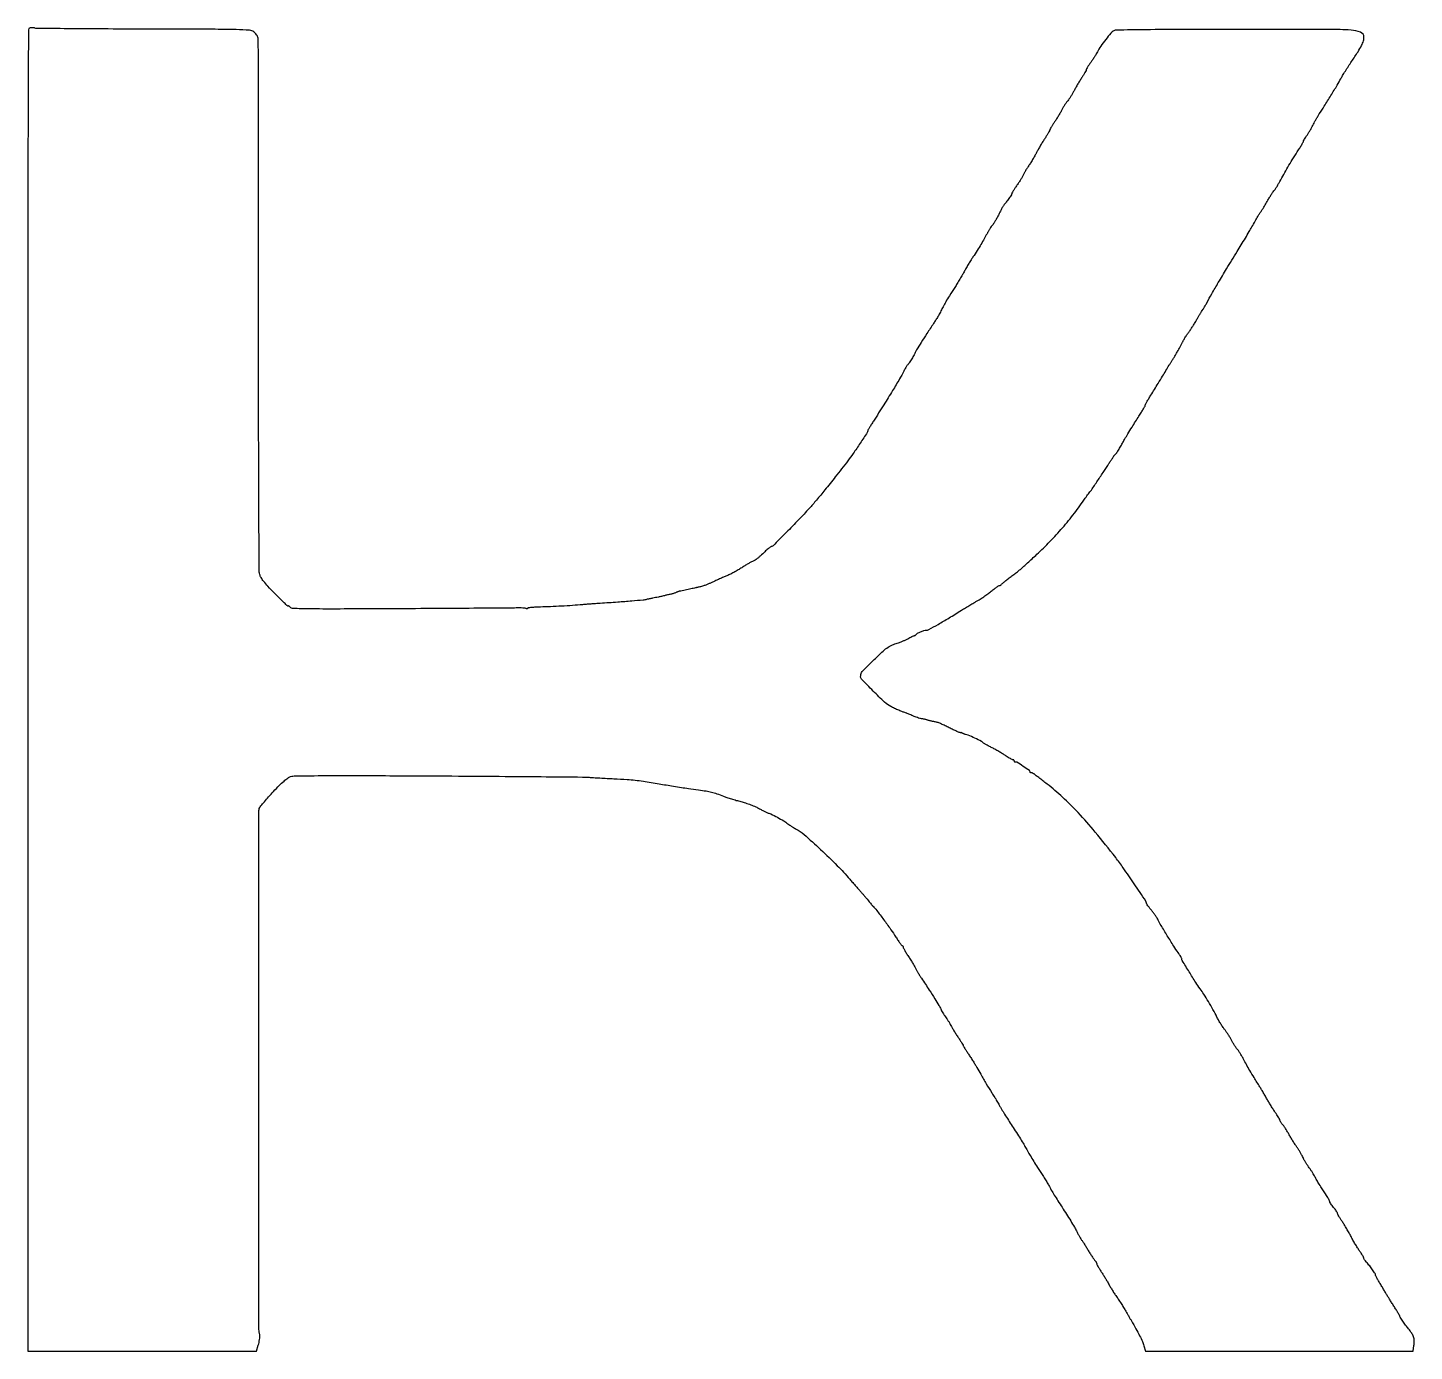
# Model space of a CAD drawing. Extents: x 153 to 7594, y 148 to 3762.
# Drawn here: x 153 to 1213, y 148 to 1159 of the extents above; entities that cross this region are included whole.
import ezdxf

# ---------------------------------------------------------------- set-up
doc = ezdxf.new("R2010")
doc.units = 0

msp = doc.modelspace()

# ---------------------------------------------------------------- linework, layer by layer
msp.add_lwpolyline([(154.75, 1159.255742, 0.348324), (153.519399, 1157.716499, 0.000151), (153.251065, 1086.399786, 0.000806), (153.037503, 970.835072, 0.000059), (153, 653.426676), (153, 148), (240.354322, 148), (327.708645, 148), (329.213624, 152.715511, 0.02367), (329.756585, 154.743452, 0.019822), (330.143634, 156.937222, 0.02028), (330.336498, 158.973304, 0.050511), (330.266241, 160.465511, -0.03699), (329.53013, 170.389627, -0.000049), (329.531224, 363.777062, -0.000016), (329.557943, 560.384222, -0.118604), (330.308128, 563.5, -0.055822), (331.121457, 564.730888, -0.003842), (333.822336, 567.917266, -0.00544), (337.120717, 571.665229, -0.004059), (340.83635, 575.72899, -0.008089), (345.282861, 580.360954, -0.017676), (348.868041, 583.729786, -0.02195), (351.749471, 586.036413, -0.078256), (353.844242, 587.11361, -0.077588), (357.510991, 587.720063, -0.001027), (380.646324, 587.881753, -0.002088), (413.209117, 587.906456, -0.000521), (466.422917, 587.669151, -0.000385), (508.697239, 587.404006, -0.000589), (545.367982, 587.102586, -0.000198), (577.075332, 586.792065, -0.01611), (582, 586.583098, 0.003377), (585.335331, 586.35638, 0.0011), (590.2625, 586.065757, 0.001096), (595.737626, 585.766943, 0.001236), (601, 585.504352, -0.003056), (611.096042, 584.963699, -0.012936), (617.129695, 584.446665, -0.011288), (623.489241, 583.589811, -0.001944), (635.5, 581.646705, 0.000506), (646.450956, 579.842723, 0.002568), (652.557623, 578.875278, 0.003308), (657.968789, 578.083095, 0.001224), (665.602349, 577.036139, -0.007591), (671.564692, 576.140894, -0.021553), (675.677255, 575.275858, -0.022929), (679.558126, 574.091224, -0.009577), (684.67644, 572.157254, 0.014457), (687.227568, 571.221647, 0.006029), (690.717869, 570.101525, 0.005959), (694.485683, 568.991248, 0.007679), (697.973965, 568.065951, -0.018282), (701.53566, 567.039883, -0.01224), (705.531458, 565.619554, -0.012335), (709.340432, 564.050862, -0.023645), (712.297525, 562.576106, 0.004376), (714.728941, 561.24418, 0.006347), (716.900331, 560.114543, 0.003454), (718.748274, 559.19874, 0.100321), (719.256792, 559.067146, -0.104967), (721.002596, 558.598201, -0.006111), (725.914979, 556.016945, -0.010026), (730.759028, 553.26859, -0.027986), (734, 551.088768, 0.010664), (735.542671, 549.971723, 0.007999), (737.285778, 548.806153, 0.008095), (738.962283, 547.761588, 0.018326), (740.270733, 547.039343, -0.064337), (746.310894, 542.940527, -0.006815), (758.920578, 531.465059, -0.009193), (771.701952, 519.062513, -0.018744), (781.177521, 508.779804, 0.001795), (783.483814, 506.100266, 0.001391), (786.014054, 503.198141, 0.001406), (788.390504, 500.502986, 0.003387), (790.168194, 498.525429, -0.004985), (791.740749, 496.764781, -0.003767), (793.433697, 494.80122, -0.003808), (794.996201, 492.932441, -0.008809), (796.13372, 491.5, 0.00393), (797.056337, 490.314606, 0.004975), (797.928434, 489.234375, 0.003964), (798.674981, 488.342751, 0.03994), (799.017344, 488, -0.052229), (801.126261, 485.782506, -0.003458), (806.454977, 478.758755, -0.005528), (811.744679, 471.519828, -0.013185), (815.469596, 466, 0.005864), (817.364077, 463.102026, 0.008628), (819.101633, 460.605208, 0.004721), (820.615219, 458.549528, 0.141711), (821.123968, 458.166667, -0.087526), (821.45886, 457.966743, -0.06664), (821.742666, 457.646347, -0.066024), (821.934496, 457.259134, -0.082213), (822, 456.86345, 0.12562), (822.161833, 456.229478, 0.005057), (823.329689, 454.141514, 0.008602), (824.792289, 451.686494, 0.005957), (826.5266, 448.959251, -0.004642), (828.307465, 446.175009, -0.005718), (829.914399, 443.544166, -0.004777), (831.216201, 441.308717, -0.041159), (831.703028, 440.262468, 0.039668), (832.163086, 439.266005, 0.0063), (833.241278, 437.4021, 0.006949), (834.572738, 435.234951, 0.006032), (836.027098, 433, -0.002009), (841.987716, 423.999437, -0.004875), (846.295639, 417.295786, -0.00562), (849.345715, 412.323029, -0.03135), (850.779194, 409.54427, 0.021113), (851.441206, 408.193867, 0.010931), (852.374994, 406.562531, 0.010848), (853.409421, 404.925135, 0.016181), (854.390016, 403.54427, -0.01457), (855.404169, 402.125849, -0.008434), (856.54382, 400.366129, -0.008424), (857.628348, 398.56093, -0.014001), (858.47329, 397, 0.014861), (859.416187, 395.265239, 0.005288), (860.86246, 392.842385, 0.005242), (862.506832, 390.215007, 0.006158), (864.121503, 387.761309, -0.00427), (865.607832, 385.521108, -0.00644), (866.860691, 383.542044, -0.002875), (867.893489, 381.841299, -0.135824), (868, 381.45644, 0.136739), (868.10748, 381.070777, 0.002757), (869.173593, 379.328384, 0.006311), (870.464132, 377.302662, 0.004173), (871.995211, 375.007052, -0.005571), (873.697567, 372.439124, -0.00422), (875.509963, 369.585409, -0.004267), (877.165985, 366.877419, -0.009902), (878.350029, 364.811922, 0.006827), (881.280838, 359.625614, 0.002543), (885.535014, 352.41632, 0.002128), (889.751662, 345.42076, 0.014117), (891.96815, 342, -0.012363), (892.755594, 340.794008, -0.005888), (893.711534, 339.20625, -0.005833), (894.672135, 337.522661, -0.008248), (895.484962, 336, 0.017733), (896.60246, 333.998907, 0.002922), (898.918124, 330.227115, 0.003209), (901.697864, 325.821496, 0.002829), (904.651933, 321.262518, -0.002962), (907.735484, 316.500951, -0.002591), (910.904363, 311.486432, -0.002605), (913.720543, 306.925778, -0.007757), (915.584425, 303.762518, 0.002395), (919.06485, 297.708246, 0.005295), (921.791444, 293.129706, 0.005099), (924.676652, 288.506218, 0.002066), (928.699028, 282.261501, -0.004003), (930.796225, 278.977737, -0.005157), (932.667657, 275.925621, -0.00398), (934.186832, 273.34326, -0.044402), (934.689585, 272.261501, 0.049576), (935.24419, 271.099711, 0.002269), (937.540665, 267.345566, 0.003763), (940.323799, 262.916778, 0.002687), (943.502783, 258, -0.004117), (946.836799, 252.810935, -0.00409), (950.092376, 247.55625, -0.004012), (952.864224, 242.916042, -0.015913), (954.452066, 240, 0.005684), (955.600419, 237.78433, 0.006338), (956.75882, 235.675, 0.005887), (957.789219, 233.902861, 0.032949), (958.412633, 233, -0.02284), (959.086357, 232.065245, -0.003081), (960.397796, 230.03125, -0.003549), (961.92096, 227.598642, -0.002984), (963.501201, 225, 0.005243), (965.089558, 222.414407, 0.006327), (966.637124, 220.021205, 0.00545), (967.985446, 218.040059, 0.042169), (968.700466, 217.178571, -0.033379), (969.197778, 216.600349, -0.032558), (969.618262, 215.956427, -0.034323), (969.910708, 215.342851, -0.094317), (970, 214.873702, 0.122285), (970.154537, 214.251278, 0.006992), (971.109477, 212.506202, 0.01034), (972.330066, 210.448397, 0.007386), (973.776943, 208.195131, -0.005824), (975.328949, 205.794674, -0.005359), (976.86898, 203.291695, -0.005359), (978.194052, 201.030894, -0.017616), (978.999235, 199.5, 0.020985), (979.826013, 197.953425, 0.005945), (981.240717, 195.61875, 0.005978), (982.903217, 193.017185, 0.006288), (984.600172, 190.5, -0.005913), (986.436369, 187.780679, -0.003693), (988.525617, 184.554656, -0.003706), (990.537749, 181.34458, -0.006727), (992.12788, 178.686064, 0.000216), (993.492242, 176.336086, 0.000245), (994.80319, 174.082897, 0.000223), (995.919269, 172.168762, 0.001355), (996.5, 171.17996, -0.00645), (999.969426, 165.132321, -0.010133), (1002.776514, 159.840006, -0.01157), (1004.87523, 155.431045, -0.033114), (1006.054211, 152.25), (1007.316575, 148), (1109.544744, 148), (1211.772912, 148), (1212.423397, 152.33774, 0.045373), (1212.630876, 155.900762, 0.070367), (1212.101441, 158.930119, 0.064993), (1210.710412, 161.859514, 0.033025), (1208.273045, 165.138909, -0.014833), (1206.046948, 167.917087, -0.011799), (1203.806994, 171.039735, -0.007052), (1201.862284, 173.978688, -0.131093), (1201.525991, 175.029421, 0.122153), (1201.414653, 175.399607, 0.001656), (1200.189015, 177.450932, 0.004581), (1198.733393, 179.819573, 0.002982), (1197.011082, 182.529421, -0.001563), (1195.264126, 185.26089, -0.002227), (1193.731001, 187.698537, -0.001229), (1192.449596, 189.767556, -0.033143), (1192.148435, 190.337941, 0.028911), (1191.851576, 190.911882, 0.001057), (1190.595704, 193.020083, 0.001928), (1189.095404, 195.504737, 0.001352), (1187.387353, 198.291956, -0.004892), (1185.706234, 201.07933, -0.007196), (1184.288785, 203.563399, -0.003759), (1183.140128, 205.68298, -0.12289), (1183, 206.244508, 0.143539), (1182.67733, 207.345328, 0.009313), (1180.807216, 210.145131, 0.014149), (1178.57153, 213.174316, 0.015896), (1176.25, 215.953616, -0.015061), (1175.388422, 216.981589, -0.01921), (1174.660938, 217.981391, -0.01744), (1174.123203, 218.847274, -0.130956), (1174, 219.309606, 0.126362), (1173.865992, 219.831394, 0.007375), (1173.046654, 221.270626, 0.010796), (1171.99783, 222.966535, 0.007713), (1170.754568, 224.819825, -0.011973), (1169.281946, 227.055968, -0.005968), (1167.519815, 229.952883, -0.00592), (1165.765176, 232.998263, -0.008671), (1164.300055, 235.721906, 0.008483), (1162.814029, 238.486908, 0.005365), (1160.992155, 241.662646, 0.005387), (1159.134512, 244.745212, 0.009889), (1157.545487, 247.208558, -0.007775), (1156.184441, 249.29903, -0.010649), (1155.029549, 251.224455, -0.007652), (1154.129569, 252.857544, -0.112545), (1153.959359, 253.486652, 0.124009), (1153.789089, 254.063883, 0.01423), (1153.061345, 255.219358, 0.016463), (1152.09562, 256.562292, 0.012722), (1150.959359, 257.962226, -0.01298), (1149.826023, 259.360032, -0.017021), (1148.869312, 260.69648, -0.014603), (1148.152727, 261.844416, -0.132988), (1148, 262.408475, 0.105997), (1147.877285, 262.980832, 0.012848), (1147.316517, 264.147356, 0.01479), (1146.564229, 265.513435, 0.011686), (1145.67325, 266.946249, -0.001364), (1141.870915, 272.788438, -0.004814), (1139.474155, 276.572442, -0.007317), (1137.766105, 279.419641, -0.010432), (1136.340033, 282.000204, 0.014626), (1135.440518, 283.596164, 0.007825), (1134.241786, 285.5161, 0.007784), (1132.956122, 287.438941, 0.012051), (1131.78094, 289.054031, -0.017324), (1130.634013, 290.665741, -0.011718), (1129.435251, 292.57609, -0.011816), (1128.362414, 294.479142, -0.022985), (1127.613872, 296.053827, 0.02178), (1126.855907, 297.658295, 0.010281), (1125.746684, 299.662687, 0.010167), (1124.497609, 301.716799, 0.014132), (1123.290859, 303.5, -0.011236), (1121.956512, 305.447363, -0.005099), (1120.294104, 308.052057, -0.005045), (1118.595865, 310.835853, -0.006894), (1117.126381, 313.379342, 0.008836), (1115.72623, 315.781245, 0.008789), (1114.239645, 318.136524, 0.008673), (1112.869112, 320.14868, 0.033696), (1111.918454, 321.317904, -0.02456), (1111.184154, 322.188079, -0.027028), (1110.563546, 323.099593, -0.027855), (1110.123733, 323.928099, -0.108505), (1110, 324.491559, 0.11715), (1109.84696, 325.135774, 0.013717), (1109.141529, 326.445969, 0.015844), (1108.196677, 327.97665, 0.012347), (1107.077545, 329.579917, -0.012364), (1105.721101, 331.523299, -0.005538), (1104.029975, 334.141091, -0.005478), (1102.302277, 336.949363, -0.007412), (1100.806712, 339.526919, 0.002997), (1099.31986, 342.142396, 0.002109), (1097.61736, 345.067283, 0.002128), (1095.964564, 347.852228, 0.004465), (1094.651318, 350, -0.001881), (1090.24955, 357.116058, -0.004284), (1086.992275, 362.52997, -0.005486), (1084.403687, 367.029187, -0.007063), (1082.129194, 371.222533, 0.009605), (1080.847445, 373.557223, 0.009613), (1079.477348, 375.840243, 0.009484), (1078.206409, 377.785601, 0.037228), (1077.314545, 378.9065, -0.034289), (1076.449825, 379.980283, -0.01063), (1075.298648, 381.706474, -0.010574), (1074.090284, 383.696288, -0.011449), (1073, 385.683968, 0.014181), (1071.841751, 387.768467, 0.009917), (1070.424372, 390.052694, 0.010014), (1068.977613, 392.189246, 0.020458), (1067.742543, 393.79329, -0.025844), (1066.468609, 395.485177, -0.010101), (1064.88138, 397.942397, -0.009967), (1063.267501, 400.675603, -0.012221), (1061.87459, 403.29329, 0.009883), (1058.824035, 409.091374, 0.007997), (1055.329522, 415.193342, 0.008177), (1051.871987, 420.801954, 0.017372), (1048.978115, 425, -0.017797), (1045.657461, 429.825947, -0.004579), (1040.648212, 437.852614, -0.001293), (1035.369144, 446.537084, -0.136743), (1035, 447.861614, 0.123827), (1034.87185, 448.371137, 0.009739), (1034.181188, 449.599306, 0.012776), (1033.280219, 451.045025, 0.009422), (1032.212554, 452.599962, -0.013764), (1028.844868, 457.597071, -0.003919), (1023.891024, 465.540016, -0.003363), (1019.101982, 473.473744, -0.023015), (1016.952679, 477.5, 0.028978), (1016.148984, 478.963296, 0.010297), (1014.83886, 480.95953, 0.010179), (1013.30737, 483.096867, 0.011817), (1011.762244, 485.064357, -0.006708), (1010.320696, 486.861843, -0.009824), (1009.105159, 488.484648, -0.005695), (1008.132242, 489.871221, -0.151252), (1008, 490.298379, 0.148173), (1007.497533, 491.95669, 0.000895), (998.584376, 505.262936, 0.004017), (990.2117, 517.500609, 0.013512), (984.455668, 525.311497, 0.007479), (968.817253, 544.766846, 0.014934), (955.771165, 559.585117, 0.018287), (943.90562, 571.38157, 0.02266), (932, 581.421685, -0.000646), (928.656148, 583.998571, -0.000875), (925.642086, 586.335964, -0.000584), (923.11731, 588.305741, -0.009726), (922.292206, 588.97729, 0.037273), (921.753204, 589.368716, 0.031752), (921.133054, 589.699579, 0.03299), (920.527511, 589.927966, 0.07381), (920.042206, 590, -0.071838), (919.643932, 590.057519, -0.086962), (919.306148, 590.22502, -0.100397), (919.08033, 590.473908, -0.13499), (919, 590.766025, 0.24569), (918.473845, 591.772162, 0.005345), (913.751705, 594.978106, 0.005704), (908.982117, 598.064539, 0.218321), (907.75, 598.229426, -0.13512), (907.464646, 598.221363, -0.140556), (907.220312, 598.361144, -0.116854), (907.05637, 598.635128, -0.076791), (907, 599, 0.106151), (906.918075, 599.381543, 0.09935), (906.685739, 599.70625, 0.096121), (906.338573, 599.923917, 0.092354), (905.930175, 600, -0.11304), (905.299171, 600.144503, -0.01195), (903.946685, 600.838589, -0.014282), (902.359192, 601.761505, -0.011003), (900.680175, 602.854771, 0.012182), (898.622585, 604.187643, 0.005247), (895.818551, 605.868302, 0.005188), (892.794559, 607.59606, 0.006837), (890, 609.104771, -0.004804), (887.471126, 610.456797, -0.006843), (885.253294, 611.709809, -0.004059), (883.415307, 612.801755, -0.095516), (882.96866, 613.205218, 0.119667), (881.942841, 614.046523, 0.003372), (876.749133, 616.504007, 0.005063), (871.680431, 618.798507, 0.066145), (869.701207, 619.373765, -0.036868), (869.151381, 619.499294, -0.019081), (868.485667, 619.732027, -0.018863), (867.816279, 620.024714, -0.027126), (867.25, 620.337137, 0.028648), (866.770136, 620.599985, 0.059949), (866.367188, 620.735345, 0.114039), (866.103459, 620.729339, 0.342784), (866, 620.596161, -0.537285), (865.819762, 620.47685, -0.003267), (863.674293, 621.403865, -0.008542), (861.119337, 622.580169, -0.004925), (858.082698, 624.078635, 0.005476), (854.898664, 625.645475, 0.006647), (851.879311, 627.041393, 0.005692), (849.314503, 628.151193, 0.045105), (848.082698, 628.541491, -0.000003), (847.134786, 628.750181, -0.000002), (846.000826, 628.999841, -0.000002), (844.867134, 629.24945, -0.000003), (843.920115, 629.457967, -0.005075), (843.002014, 629.669915, -0.003443), (841.9606, 629.929094, -0.003468), (840.958192, 630.193329, -0.006933), (840.170115, 630.4187, 0.012829), (839.353136, 630.641951, 0.005454), (838.248368, 630.900843, 0.005392), (837.062906, 631.151654, 0.007041), (835.973266, 631.354027, -0.028197), (834.730505, 631.639679, -0.010533), (833.021614, 632.174623, -0.010397), (831.1797, 632.837038, -0.0124), (829.473266, 633.54012, 0.002665), (827.878684, 634.233732, 0.003215), (826.373397, 634.867555, 0.00274), (825.099992, 635.385972, 0.021741), (824.5, 635.596638, -0.018378), (821.913786, 636.485207, -0.008904), (818.672505, 637.800537, -0.008838), (815.355416, 639.285768, -0.012991), (812.5, 640.71701, -0.065589), (807.871137, 644.032852, -0.008637), (799.178674, 652.459519, -0.004014), (790.223219, 661.5918, -0.236324), (789.547414, 663.75, 0.001614), (789.63412, 664.29615, 0.001173), (789.727209, 664.90439, 0.001185), (789.812826, 665.482002, 0.002599), (789.875, 665.924519, -0.165769), (790.627581, 667.432345, -0.001818), (798.933976, 675.578679, -0.004809), (806.776146, 683.068452, -0.041563), (810.563228, 686.067073, -0.028758), (811.974665, 686.892434, -0.01513), (813.812323, 687.760678, -0.015004), (815.754207, 688.538815, -0.022312), (817.5, 689.091305, 0.022415), (819.319946, 689.667675, 0.012218), (821.5, 690.52822, 0.012153), (823.677621, 691.512985, 0.018863), (825.5, 692.477368, -0.008561), (827.096784, 693.364942, -0.011232), (828.585908, 694.117139, -0.008883), (829.847141, 694.691776, -0.097412), (830.388197, 694.810234, 0.079188), (830.773044, 694.880016, 0.047663), (831.195203, 695.074995, 0.046362), (831.588473, 695.356104, 0.059289), (831.888197, 695.684944, -0.115586), (832.964903, 696.629244, -0.021293), (835.362762, 697.779409, -0.023121), (837.891406, 698.726675, -0.078208), (839.628134, 699, 0.12555), (841.542623, 699.488427, 0.003878), (848.704885, 703.469748, 0.007378), (857.103266, 708.388848, 0.004997), (866.531438, 714.229194, -0.004274), (869.696007, 716.195853, -0.003764), (873.030144, 718.194324, -0.003783), (876.064489, 719.951402, -0.011394), (878.169579, 721.086513, 0.023906), (880.209469, 722.253247, 0.008589), (883.000827, 724.100164, 0.008497), (885.995728, 726.232358, 0.009969), (888.758572, 728.357319, -0.006896), (891.258339, 730.304509, -0.01101), (893.452554, 731.890811, -0.005035), (895.328442, 733.157369, -0.290616), (895.726244, 733.16459, 0.169141), (895.982888, 733.109246, 0.09163), (896.294504, 733.207511, 0.073263), (896.613377, 733.442203, 0.054831), (896.888197, 733.781705, -0.075487), (897.395919, 734.358694, -0.003633), (899.376533, 735.997418, -0.005864), (901.773866, 737.905404, -0.004186), (904.5, 739.986969, 0.002777), (907.306704, 742.117564, 0.003229), (909.951215, 744.175571, 0.002872), (912.167266, 745.94398, 0.019286), (913.227541, 746.869854, -0.00279), (914.341523, 747.909344, -0.000246), (917.171401, 750.51802, -0.000322), (920.55029, 753.625691, -0.000251), (924.227541, 757, 0.015356), (934.143225, 766.666461, 0.01382), (943.812617, 777.260963, 0.013768), (952.920647, 788.418568, 0.014908), (961.15272, 799.774359, -0.003029), (962.425615, 801.621033, -0.004208), (963.589776, 803.258718, -0.002629), (964.586415, 804.620909, -0.052629), (964.934001, 805, 0.062968), (965.856667, 806.048892, 0.000855), (970.659486, 813.16061, 0.002777), (975.410987, 820.307714, 0.004576), (979.338229, 826.40769, -0.004005), (980.858494, 828.774975, -0.005696), (982.250158, 830.852238, -0.003322), (983.451837, 832.577779, -0.080412), (983.861327, 832.995512, 0.083705), (984.754808, 833.918985, 0.007627), (986.532942, 836.594206, 0.010539), (988.39556, 839.630259, 0.012959), (989.998879, 842.542276, -0.012635), (991.518728, 845.306932, -0.005218), (993.708536, 848.973804, -0.003328), (996.966679, 854.223661, -0.000877), (1002.25, 862.579017, 0.004466), (1004.070205, 865.503857, 0.006661), (1005.604688, 868.096453, 0.003189), (1006.860445, 870.316782, 0.127774), (1007, 870.853967, -0.124872), (1007.135222, 871.386967, -0.003609), (1008.272359, 873.448191, -0.007076), (1009.671708, 875.861308, -0.00479), (1011.331436, 878.57304, 0.00144), (1014.102622, 883.03333, 0.001408), (1016.869403, 887.543637, 0.001021), (1020.289639, 893.18042, 0.000335), (1025.301293, 901.490703, -0.003483), (1025.964081, 902.574247, -0.00082), (1027.0875, 904.375822, -0.000845), (1028.386172, 906.443076, -0.000831), (1029.698707, 908.516931, 0.008792), (1031.055195, 910.737698, 0.006414), (1032.486923, 913.250329, 0.006483), (1033.783116, 915.668, 0.014176), (1034.698707, 917.559462, -0.021069), (1035.643981, 919.445518, -0.009408), (1037.037531, 921.848397, -0.009293), (1038.609001, 924.338596, -0.012441), (1040.131186, 926.533234, 0.007331), (1041.660766, 928.691114, 0.005786), (1043.25435, 931.069137, 0.005854), (1044.682975, 933.3122, 0.014421), (1045.664124, 935, -0.006383), (1046.575055, 936.626636, -0.003259), (1047.758148, 938.646875, -0.003237), (1049.00479, 940.713582, -0.004853), (1050.122172, 942.5, 0.00424), (1051.204244, 944.225254, 0.003388), (1052.341969, 946.102264, 0.003425), (1053.371389, 947.853998, 0.008654), (1054.089234, 949.146004, -0.007148), (1057.915933, 956.082588, -0.003693), (1062.888084, 964.650895, -0.002983), (1069.184361, 975.174777, -0.00154), (1077.178048, 988.265515, 0.000416), (1083.576742, 998.691455, 0.003245), (1086.522911, 1003.571706, 0.006019), (1088.628963, 1007.211065, 0.003816), (1090.999558, 1011.5, -0.005158), (1092.338486, 1013.907129, -0.005914), (1093.668373, 1016.178125, -0.005367), (1094.838669, 1018.077022, -0.033435), (1095.511485, 1019, 0.031563), (1096.189012, 1019.922172, 0.005021), (1097.381343, 1021.821875, 0.005546), (1098.740673, 1024.092868, 0.004831), (1100.11446, 1026.5, -0.007541), (1101.533716, 1028.955781, -0.007491), (1103.029463, 1031.37314, -0.007379), (1104.399608, 1033.447038, -0.028812), (1105.336619, 1034.663883, 0.028461), (1106.234493, 1035.828208, 0.009082), (1107.437175, 1037.656569, 0.009031), (1108.705475, 1039.745752, 0.009957), (1109.855457, 1041.813109, -0.005621), (1112.854698, 1047.316746, -0.00544), (1116.009219, 1052.812404, -0.005171), (1119.434642, 1058.497115, -0.004098), (1123.25, 1064.571332, 0.003459), (1125.070453, 1067.461367, 0.005292), (1126.604688, 1069.99426, 0.002041), (1127.886523, 1072.182245, 0.13223), (1128, 1072.603831, -0.12923), (1128.103891, 1072.999081, -0.005115), (1128.858366, 1074.30376, -0.008746), (1129.802518, 1075.836758, -0.006042), (1130.922096, 1077.539675, 0.010664), (1132.169414, 1079.475645, 0.00735), (1133.502531, 1081.718287, 0.007413), (1134.721683, 1083.914325, 0.014995), (1135.603188, 1085.6847, -0.013914), (1136.469045, 1087.43311, -0.007359), (1137.634356, 1089.554256, -0.007317), (1138.89122, 1091.690949, -0.011228), (1140.047724, 1093.5, 0.007533), (1143.901667, 1099.431473, 0.003094), (1148.956593, 1107.585584, 0.002869), (1153.779711, 1115.577055, 0.012147), (1156.52323, 1120.447665, -0.01329), (1157.857975, 1122.80465, -0.004273), (1159.960098, 1126.230307, -0.004258), (1162.365389, 1130.004039, -0.004756), (1164.748736, 1133.598679, 0.00638), (1169.660471, 1141.059197, 0.025217), (1172.385559, 1145.829174, 0.041801), (1173.80401, 1149.328876, 0.082673), (1174.210828, 1152.289654, 0.300432), (1171.654208, 1155.931074, 0.078746), (1164.333943, 1157.551065, 0.014771), (1147.432635, 1158.076584, 0.00046), (1078.160659, 1158.119699, 0.000699), (1036.213223, 1158.048566, 0.002067), (1007.411029, 1157.8404, 0.000541), (985.102716, 1157.562792, 0.120039), (983.07346, 1157.039315, 0.092446), (980.827423, 1155.238714, 0.01161), (976.855086, 1150.400611, 0.014628), (973.0042, 1145.173828, 0.034105), (970.516244, 1141, -0.016575), (969.600317, 1139.333323, -0.007101), (968.272514, 1137.166894, -0.007017), (966.791098, 1134.896312, -0.009184), (965.370608, 1132.866023, 0.008469), (964.079447, 1131.026191, 0.011755), (962.990116, 1129.332184, 0.008367), (962.144749, 1127.893433, 0.129338), (962, 1127.343219, -0.123174), (961.857862, 1126.774991, -0.006366), (960.939977, 1125.106559, -0.009791), (959.773856, 1123.140146, -0.006928), (958.391412, 1120.977196, 0.007714), (956.829228, 1118.524536, 0.005173), (955.115872, 1115.675037, 0.005209), (953.51335, 1112.880053, 0.010238), (952.308018, 1110.618674, -0.013247), (951.213407, 1108.594456, -0.011778), (949.971133, 1106.548876, -0.011909), (948.766335, 1104.761641, -0.035253), (947.827923, 1103.618674, 0.034855), (946.888485, 1102.476308, 0.011773), (945.68016, 1100.691024, 0.011645), (944.432871, 1098.648254, 0.013102), (943.332327, 1096.627364, -0.011766), (942.132843, 1094.41071, -0.006491), (940.568626, 1091.756352, -0.006468), (938.912057, 1089.104866, -0.010322), (937.42101, 1086.88762, 0.008162), (936.110534, 1084.956953, 0.011339), (935.004922, 1083.182981, 0.007986), (934.145509, 1081.677398, 0.126344), (934, 1081.110745, -0.1244), (933.854269, 1080.534073, -0.006872), (932.940867, 1078.896516, -0.010289), (931.775688, 1076.966389, -0.00732), (930.39444, 1074.850489, 0.008727), (928.829352, 1072.438162, 0.005693), (927.103981, 1069.602956, 0.005725), (925.484096, 1066.798853, 0.010877), (924.256005, 1064.5, -0.010904), (923.022389, 1062.191109, -0.005616), (921.383339, 1059.353125, -0.005579), (919.630914, 1056.469879, -0.008399), (918.033519, 1054, 0.006148), (916.573395, 1051.764505, 0.00708), (915.237321, 1049.595718, 0.006424), (914.156169, 1047.729707, 0.040325), (913.695704, 1046.730104, -0.042573), (913.222648, 1045.715179, -0.006098), (912.055933, 1043.739577, -0.006892), (910.611848, 1041.433302, -0.005835), (909.02375, 1039.034973, 0.004356), (907.481769, 1036.721184, 0.00656), (906.181977, 1034.675389, 0.002969), (905.111965, 1032.918142, 0.136083), (905, 1032.514377, -0.147534), (904.758925, 1031.715144, -0.004658), (902.831993, 1028.869498, -0.009836), (900.84652, 1026.113011, -0.025676), (899.282506, 1024.238065, 0.052392), (898.645193, 1023.385442, 0.007411), (897.550615, 1021.484199, 0.008379), (896.322215, 1019.185591, 0.007045), (895.096378, 1016.711077, -0.010456), (893.824237, 1014.186539, -0.010701), (892.457014, 1011.737004, -0.010508), (891.18132, 1009.663274, -0.043359), (890.280031, 1008.5, 0.032846), (889.412833, 1007.427992, 0.011186), (888.294643, 1005.765625, 0.011067), (887.138311, 1003.869522, 0.012529), (886.115924, 1002, -0.009728), (883.982486, 998.046385, -0.007362), (881.493741, 993.789181, -0.006693), (878.627707, 989.188454, -0.00501), (875.352514, 984.195243, 0.008548), (873.914401, 981.968566, 0.00432), (872.174857, 979.116728, 0.004289), (870.428468, 976.139548, 0.006369), (868.954834, 973.5, -0.006654), (867.409351, 970.735463, -0.00354), (865.426919, 967.353125, -0.003523), (863.352028, 963.924978, -0.005469), (861.509015, 961, 0.002919), (857.435293, 954.607266, 0.007426), (854.575814, 949.908243, 0.01006), (852.481083, 946.178211, 0.016489), (850.877372, 942.929897, -0.019964), (849.984852, 941.153302, -0.006913), (848.560442, 938.661451, -0.006855), (846.913665, 935.956291, -0.007915), (845.268534, 933.42529, 0.002921), (840.178174, 925.762445, 0.004307), (835.806453, 918.970402, 0.003056), (832.291039, 913.327887, 0.046368), (831.271854, 911.262468, -0.040506), (830.430823, 909.506597, -0.007573), (828.585859, 906.448225, -0.008428), (826.608719, 903.396017, -0.025248), (825.1205, 901.406124, 0.033131), (824.662256, 900.772849, 0.007425), (823.970759, 899.633025, 0.007671), (823.21068, 898.290361, 0.007354), (822.48109, 896.906124, -0.014716), (819.273939, 891.032535, -0.00419), (813.950505, 882.103137, -0.003813), (807.223615, 871.219528, -0.002502), (799.317618, 858.782259, 0.004509), (797.663101, 856.156248, 0.006727), (796.2683, 853.828052, 0.003224), (795.126955, 851.833953, 0.12906), (795, 851.350299, -0.146148), (794.621324, 850.082453, -0.001354), (789.172002, 841.822641, -0.005101), (783.884598, 834.029041, -0.012879), (779.835808, 828.5, -0.002078), (770.156874, 816.079558, -0.004002), (762.283277, 806.225335, -0.004948), (755.73426, 798.323176, -0.009019), (750.209123, 792.023213, -0.006233), (742.254658, 783.492759, -0.003768), (732.631835, 773.578322, -0.000572), (722.586464, 763.406665, -0.200239), (721.611729, 763, 0.164274), (720.812726, 762.730209, 0.010607), (718.86557, 761.179653, 0.012414), (716.330583, 758.962879, 0.005156), (713.013188, 755.849597, -0.018394), (711.381827, 754.397884, -0.017827), (709.631471, 753.05406, -0.018061), (708.009073, 751.984165, -0.06055), (706.851483, 751.458974, 0.044775), (705.584583, 750.931592, 0.009266), (703.466366, 749.767571, 0.009669), (701.049651, 748.31777, 0.00898), (698.629763, 746.740465, -0.015758), (695.937299, 745.037037, -0.009824), (692.683291, 743.204339, -0.009856), (689.400748, 741.522146, -0.017598), (686.629763, 740.289125, 0.005068), (683.945936, 739.174575, 0.003552), (680.944995, 737.86723, 0.003584), (678.088284, 736.573902, 0.007469), (675.885114, 735.517169, -0.013004), (673.870428, 734.578127, -0.010075), (671.631473, 733.65778, -0.01021), (669.506148, 732.883334, -0.024054), (667.885114, 732.415587, 0.000004), (666.552045, 732.09948, 0.000005), (665.347502, 731.813825, 0.000004), (664.336151, 731.573966, 0.000061), (664, 731.494196, -0.004886), (660.87995, 730.785536, -0.001903), (656.553199, 729.864392, -0.000624), (652.05175, 728.929809, -0.040868), (651.26411, 728.833419, 0.062988), (650.866444, 728.766838, 0.016736), (650.255838, 728.56098, 0.0167), (649.571526, 728.27806, 0.016492), (648.904701, 727.948998, -0.028361), (648.123385, 727.586224, -0.013116), (647.071641, 727.200216, -0.012944), (645.942097, 726.851256, -0.017552), (644.904701, 726.598874, 0.002763), (643.820763, 726.368889, 0.001694), (642.545444, 726.086396, 0.001698), (641.284925, 725.798197, 0.003026), (640.25, 725.551264, -0.002685), (637.406116, 724.870663, -0.004409), (634.99119, 724.328829, -0.004899), (632.763929, 723.872473, -0.004717), (630.5, 723.453798, 0.00442), (629.241426, 723.221819, 0.003965), (627.940625, 722.959428, 0.003977), (626.77686, 722.705378, 0.01243), (626, 722.508882, -0.044422), (623.226774, 721.993303, -0.002614), (614.685168, 721.224183, -0.003616), (603.85503, 720.384885, -0.001949), (590.5, 719.499337, 0.001564), (587.034653, 719.272239, 0.001185), (583.234375, 719.002197, 0.001198), (579.668637, 718.73173, 0.002793), (577, 718.507872, -0.00477), (569.332743, 717.895232, -0.003681), (560.961764, 717.368582, -0.00367), (552.549031, 716.96338, -0.004621), (544.754145, 716.717404, 0.007779), (541.017112, 716.575847, 0.012868), (537.869917, 716.326214, 0.006474), (535.295486, 716.021443, 0.374945), (535.004145, 715.690983, -0.163171), (534.917533, 715.436975, -0.189527), (534.700333, 715.305571, -0.12362), (534.368541, 715.331012, -0.057829), (533.975713, 715.51501, 0.114404), (533.260202, 715.756704, 0.009335), (531.276633, 715.914274, 0.012153), (528.876463, 716.001432, 0.009049), (526.225713, 715.985251, -0.004299), (521.294692, 715.908303, -0.000094), (497.340211, 715.744986, -0.000215), (469.308503, 715.571181, -0.000145), (437.336708, 715.395945, -0.000448), (388.853267, 715.18773, -0.004313), (368.225667, 715.295553, -0.004148), (355.870355, 715.569244, -0.191012), (353.586708, 716.556149, 0.021789), (352.97679, 717.115106, 0.051196), (352.466095, 717.461467, 0.119556), (352.139374, 717.546869, 0.419404), (352, 717.409939, -0.656012), (351.796051, 717.32139, -0.001888), (348.959399, 719.992444, -0.005736), (345.619528, 723.234824, -0.003258), (341.649017, 727.230649, -0.006631), (336.55293, 732.566246, -0.020805), (333.331676, 736.332375, -0.030902), (331.328624, 739.234085, -0.074008), (330.325652, 741.642138, -0.060585), (329.871851, 745.227919, -0.000146), (329.633316, 797.412472, -0.000836), (329.467205, 861.147096, -0.00035), (329.447083, 947, 0.000253), (329.443977, 1024.464169, 0.000413), (329.353896, 1090.163821, 0.000037), (329.220181, 1149.038423, 0.045565), (328.998114, 1151.408754, 0.06021), (328.603805, 1152.662301, 0.036831), (327.86146, 1154.025492, 0.036491), (326.912552, 1155.28613, 0.052869), (325.890855, 1156.232167, 0.14528), (322.575168, 1157.452965, 0.009832), (312.409945, 1157.90645, 0.005306), (293.813792, 1158.172518, 0.000376), (241.913188, 1158.32526, -0.000658), (210.558227, 1158.435268, -0.001058), (183.827624, 1158.620837, -0.000164), (160.122931, 1158.843354, -0.067919), (158.5, 1159.080913, 0.034778), (157.606438, 1159.27272, 0.023837), (156.573438, 1159.370372, 0.024096), (155.564406, 1159.368761, 0.044086)], format="xyb", close=True)

doc.saveas('drawing.dxf')
